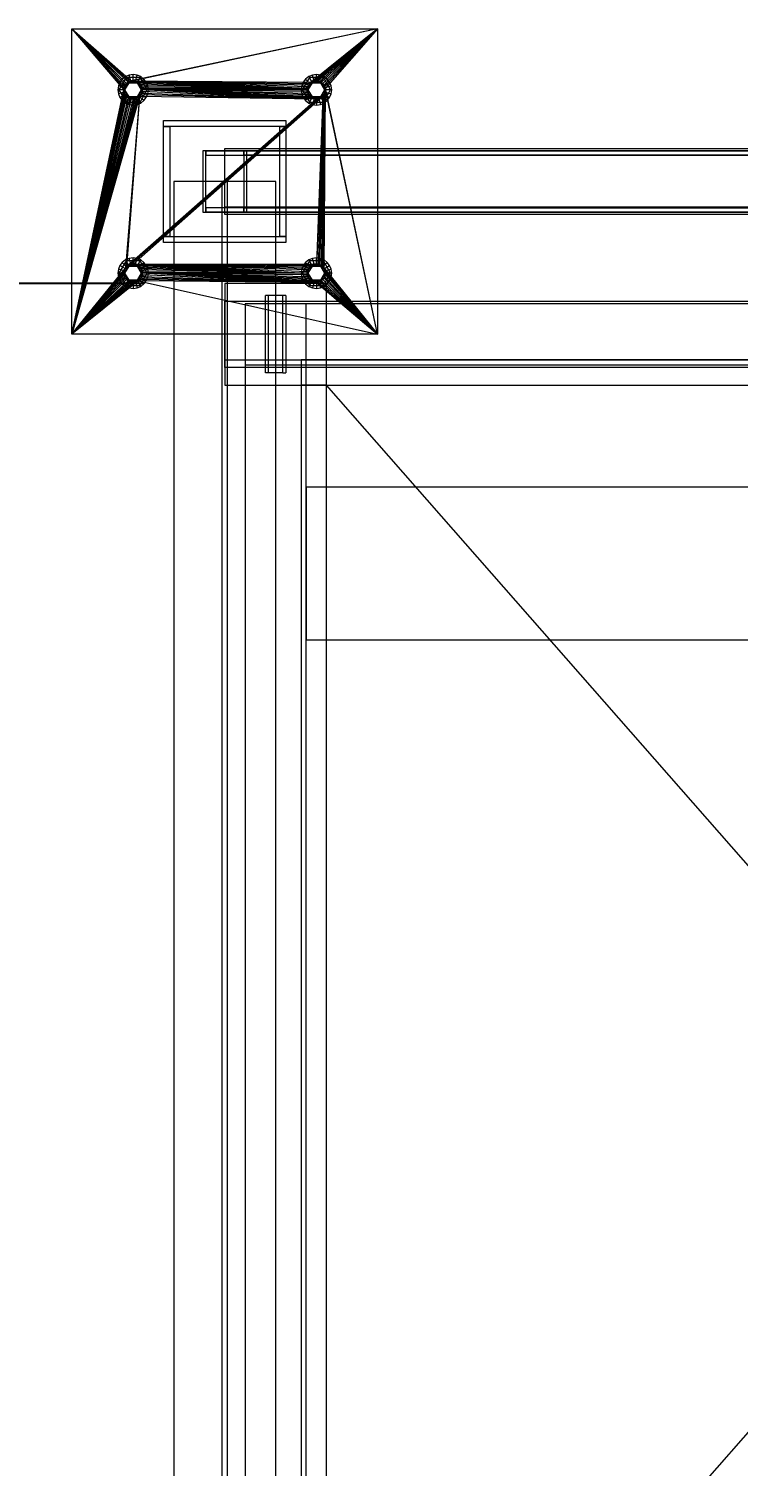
# Model space of a CAD drawing. Header units: millimetres. Extents: x -1970 to 34302, y -65268 to 6837.
# Drawn here: x 11377 to 12074, y -15412 to -14000 of the extents above; entities that cross this region are included whole.
import ezdxf

# ---------------------------------------------------------------- set-up
doc = ezdxf.new("R2010")
doc.units = ezdxf.units.MM
doc.layers.add('COTAS_O', color=1, linetype='Continuous', lineweight=0)
doc.layers.add('superior_dosificador', color=7, linetype='Continuous', lineweight=0)
doc.dimstyles.new('R19_100', dxfattribs={"dimtxt": 250, "dimasz": 150, "dimexe": 150, "dimexo": 80, "dimgap": 100, "dimtad": 1, "dimtih": 1, "dimtoh": 1, "dimdsep": 46, "dimcen": 0.09, "dimadec": 0, "dimazin": 0, "dimtfac": 1, "dimtdec": 4, "dimtofl": 0, "dimtmove": 0, "dimatfit": 3, "dimfxl": 1, "dimtolj": 1, "dimtzin": 0, "dimarcsym": 0})

# ---------------------------------------------------------------- blocks, each defined once
blk = doc.blocks.new('*D27')
at = {"layer": 'COTAS_O', "color": 0, "lineweight": -2, "transparency": 16777216}
for p, q in [((11489.5, -14250), (10719.5, -14250)), ((10869.5, -15800), (10869.5, -14400)), ((11489.5, -15950), (10719.5, -15950))]:
    blk.add_line(p, q, dxfattribs=at)
at = {"layer": 'COTAS_O', "color": 0, "transparency": 16777216}
for points in [[(10844.5, -14400), (10894.5, -14400), (10869.5, -14250)], [(10844.5, -15800), (10894.5, -15800), (10869.5, -15950)]]:
    blk.add_solid(points, dxfattribs=at)
at = {"layer": 'Defpoints', "color": 0, "transparency": 16777216}
for p in [(10869.5, -14250), (11569.5, -14250), (11569.5, -15950)]:
    blk.add_point(p, dxfattribs=at)

msp = doc.modelspace()

# ---------------------------------------------------------------- linework, layer by layer
at = {"layer": 'superior_dosificador'}
for p, q in [((11419.529, -14300), (11419.529, -14000)), ((11419.529, -14000), (11470.529, -14060)), ((11419.529, -14000), (11470.702, -14058.244)), ((11419.529, -14000), (11471.214, -14056.556)), ((11419.529, -14000), (11472.045, -14055)), ((11419.529, -14000), (11473.165, -14053.636)), ((11419.529, -14000), (11474.528, -14052.517)), ((11419.529, -14000), (11476.084, -14051.685)), ((11419.529, -14000), (11477.773, -14051.173)), ((11419.529, -14000), (11719.529, -14000)), ((11719.529, -14000), (11477.773, -14051.173)), ((11719.529, -14000), (11479.529, -14051)), ((11719.529, -14000), (11654.528, -14052.517)), ((11719.529, -14000), (11656.084, -14051.685)), ((11719.529, -14000), (11657.773, -14051.173)), ((11719.529, -14000), (11659.529, -14051)), ((11719.529, -14000), (11661.284, -14051.173)), ((11719.529, -14000), (11662.973, -14051.685)), ((11719.529, -14000), (11664.529, -14052.517)), ((11719.529, -14000), (11665.893, -14053.636)), ((11719.529, -14000), (11667.012, -14055)), ((11719.529, -14000), (11667.843, -14056.556)), ((11719.529, -14000), (11668.356, -14058.244)), ((11719.529, -14000), (11719.529, -14300)), ((11465.04, -14056.118), (11464.529, -14060)), ((11466.538, -14052.5), (11465.04, -14056.118)), ((11470.835, -14057.671), (11465.04, -14056.118)), ((11472.604, -14048.006), (11465.679, -14060)), ((11468.922, -14049.393), (11466.538, -14052.5)), ((11471.734, -14055.5), (11466.538, -14052.5)), ((11472.029, -14047.01), (11468.922, -14049.393)), ((11473.165, -14053.636), (11468.922, -14049.393)), ((11470.529, -14060), (11470.835, -14057.671)), ((11470.702, -14058.244), (11470.529, -14060)), ((11471.214, -14056.556), (11470.702, -14058.244)), ((11470.835, -14057.671), (11471.734, -14055.5)), ((11472.045, -14055), (11471.214, -14056.556)), ((11471.529, -14060), (11475.529, -14053.072)), ((11471.529, -14060), (11471.801, -14057.929)), ((11471.734, -14055.5), (11473.165, -14053.636)), ((11471.801, -14057.929), (11472.6, -14056)), ((11475.646, -14045.511), (11472.029, -14047.01)), ((11475.029, -14052.206), (11472.029, -14047.01)), ((11473.165, -14053.636), (11472.045, -14055)), ((11472.6, -14056), (11473.872, -14054.343)), ((11486.454, -14048.006), (11472.604, -14048.006)), ((11475.529, -14053.072), (11472.604, -14048.006)), ((11473.165, -14053.636), (11475.029, -14052.206)), ((11474.528, -14052.517), (11473.165, -14053.636)), ((11473.872, -14054.343), (11475.529, -14053.072)), ((11476.084, -14051.685), (11474.528, -14052.517)), ((11475.029, -14052.206), (11477.199, -14051.307)), ((11475.529, -14053.072), (11477.458, -14052.273)), ((11475.529, -14053.072), (11483.529, -14053.072)), ((11479.529, -14045), (11475.646, -14045.511)), ((11477.199, -14051.307), (11475.646, -14045.511)), ((11477.773, -14051.173), (11476.084, -14051.685)), ((11477.199, -14051.307), (11479.529, -14051)), ((11477.458, -14052.273), (11479.529, -14052)), ((11479.529, -14051), (11477.773, -14051.173)), ((11483.411, -14045.511), (11479.529, -14045)), ((11479.529, -14051), (11479.529, -14045)), ((11481.284, -14051.173), (11479.529, -14051)), ((11479.529, -14051), (11650.702, -14058.244)), ((11479.529, -14051), (11651.214, -14056.556)), ((11479.529, -14051), (11652.045, -14055)), ((11479.529, -14051), (11653.165, -14053.636)), ((11479.529, -14051), (11654.528, -14052.517)), ((11479.529, -14051), (11481.858, -14051.307)), ((11479.529, -14052), (11481.599, -14052.273)), ((11482.973, -14051.685), (11481.284, -14051.173)), ((11481.284, -14051.173), (11650.702, -14058.244)), ((11481.599, -14052.273), (11483.529, -14053.072)), ((11481.858, -14051.307), (11483.411, -14045.511)), ((11481.858, -14051.307), (11484.029, -14052.206)), ((11484.529, -14052.517), (11482.973, -14051.685)), ((11482.973, -14051.685), (11650.702, -14058.244)), ((11487.029, -14047.01), (11483.411, -14045.511)), ((11483.529, -14053.072), (11486.454, -14048.006)), ((11483.529, -14053.072), (11485.185, -14054.343)), ((11483.529, -14053.072), (11487.529, -14060)), ((11484.029, -14052.206), (11487.029, -14047.01)), ((11484.029, -14052.206), (11485.893, -14053.636)), ((11485.893, -14053.636), (11484.529, -14052.517)), ((11484.529, -14052.517), (11650.702, -14058.244)), ((11485.185, -14054.343), (11486.457, -14056)), ((11485.893, -14053.636), (11490.135, -14049.393)), ((11487.012, -14055), (11485.893, -14053.636)), ((11485.893, -14053.636), (11650.702, -14058.244)), ((11485.893, -14053.636), (11487.323, -14055.5)), ((11493.379, -14060), (11486.454, -14048.006)), ((11486.457, -14056), (11487.256, -14057.929)), ((11487.843, -14056.556), (11487.012, -14055)), ((11487.012, -14055), (11650.702, -14058.244)), ((11490.135, -14049.393), (11487.029, -14047.01)), ((11487.256, -14057.929), (11487.529, -14060)), ((11487.323, -14055.5), (11492.519, -14052.5)), ((11487.323, -14055.5), (11488.222, -14057.671)), ((11488.356, -14058.244), (11487.843, -14056.556)), ((11487.843, -14056.556), (11650.702, -14058.244)), ((11488.222, -14057.671), (11494.017, -14056.118)), ((11488.222, -14057.671), (11488.529, -14060)), ((11488.529, -14060), (11488.356, -14058.244)), ((11488.356, -14058.244), (11650.702, -14058.244)), ((11488.529, -14060), (11650.702, -14058.244)), ((11492.519, -14052.5), (11490.135, -14049.393)), ((11494.017, -14056.118), (11492.519, -14052.5)), ((11494.529, -14060), (11494.017, -14056.118)), ((11645.04, -14056.118), (11644.529, -14060)), ((11646.538, -14052.5), (11645.04, -14056.118)), ((11650.835, -14057.671), (11645.04, -14056.118)), ((11652.604, -14048.006), (11645.679, -14060)), ((11648.922, -14049.393), (11646.538, -14052.5)), ((11651.734, -14055.5), (11646.538, -14052.5)), ((11652.029, -14047.01), (11648.922, -14049.393)), ((11653.165, -14053.636), (11648.922, -14049.393)), ((11650.529, -14060), (11650.835, -14057.671)), ((11650.702, -14058.244), (11650.529, -14060)), ((11651.214, -14056.556), (11650.702, -14058.244)), ((11650.835, -14057.671), (11651.734, -14055.5)), ((11652.045, -14055), (11651.214, -14056.556)), ((11651.529, -14060), (11655.529, -14053.072)), ((11651.529, -14060), (11651.801, -14057.929)), ((11651.734, -14055.5), (11653.165, -14053.636)), ((11651.801, -14057.929), (11652.6, -14056)), ((11655.646, -14045.511), (11652.029, -14047.01)), ((11655.029, -14052.206), (11652.029, -14047.01)), ((11653.165, -14053.636), (11652.045, -14055)), ((11652.6, -14056), (11653.872, -14054.343)), ((11666.454, -14048.006), (11652.604, -14048.006)), ((11655.529, -14053.072), (11652.604, -14048.006)), ((11653.165, -14053.636), (11655.029, -14052.206)), ((11654.528, -14052.517), (11653.165, -14053.636)), ((11653.872, -14054.343), (11655.529, -14053.072)), ((11656.084, -14051.685), (11654.528, -14052.517)), ((11655.029, -14052.206), (11657.199, -14051.307)), ((11655.529, -14053.072), (11657.458, -14052.273)), ((11655.529, -14053.072), (11663.529, -14053.072)), ((11659.529, -14045), (11655.646, -14045.511)), ((11657.199, -14051.307), (11655.646, -14045.511)), ((11657.773, -14051.173), (11656.084, -14051.685)), ((11657.199, -14051.307), (11659.529, -14051)), ((11657.458, -14052.273), (11659.529, -14052)), ((11659.529, -14051), (11657.773, -14051.173)), ((11663.411, -14045.511), (11659.529, -14045)), ((11659.529, -14051), (11659.529, -14045)), ((11661.284, -14051.173), (11659.529, -14051)), ((11659.529, -14051), (11661.858, -14051.307)), ((11659.529, -14052), (11661.599, -14052.273)), ((11662.973, -14051.685), (11661.284, -14051.173)), ((11661.599, -14052.273), (11663.529, -14053.072)), ((11661.858, -14051.307), (11663.411, -14045.511)), ((11661.858, -14051.307), (11664.029, -14052.206)), ((11664.529, -14052.517), (11662.973, -14051.685)), ((11667.029, -14047.01), (11663.411, -14045.511)), ((11663.529, -14053.072), (11666.454, -14048.006)), ((11663.529, -14053.072), (11665.185, -14054.343)), ((11663.529, -14053.072), (11667.529, -14060)), ((11664.029, -14052.206), (11667.029, -14047.01)), ((11664.029, -14052.206), (11665.893, -14053.636)), ((11665.893, -14053.636), (11664.529, -14052.517)), ((11665.185, -14054.343), (11666.457, -14056)), ((11665.893, -14053.636), (11670.135, -14049.393)), ((11667.012, -14055), (11665.893, -14053.636)), ((11665.893, -14053.636), (11667.323, -14055.5)), ((11673.379, -14060), (11666.454, -14048.006)), ((11666.457, -14056), (11667.256, -14057.929)), ((11667.843, -14056.556), (11667.012, -14055)), ((11670.135, -14049.393), (11667.029, -14047.01)), ((11667.256, -14057.929), (11667.529, -14060)), ((11667.323, -14055.5), (11672.519, -14052.5)), ((11667.323, -14055.5), (11668.222, -14057.671)), ((11668.356, -14058.244), (11667.843, -14056.556)), ((11668.222, -14057.671), (11674.017, -14056.118)), ((11668.222, -14057.671), (11668.529, -14060)), ((11719.529, -14300), (11668.356, -14058.244)), ((11668.529, -14060), (11668.356, -14058.244)), ((11672.519, -14052.5), (11670.135, -14049.393)), ((11674.017, -14056.118), (11672.519, -14052.5)), ((11674.529, -14060), (11674.017, -14056.118)), ((11419.529, -14300), (11470.529, -14060)), ((11470.702, -14061.756), (11419.529, -14300)), ((11471.214, -14063.444), (11419.529, -14300)), ((11472.045, -14065), (11419.529, -14300)), ((11473.165, -14066.364), (11419.529, -14300)), ((11485.893, -14066.364), (11419.529, -14300)), ((11474.528, -14067.483), (11419.529, -14300)), ((11484.529, -14067.483), (11419.529, -14300)), ((11476.084, -14068.315), (11419.529, -14300)), ((11482.973, -14068.315), (11419.529, -14300)), ((11477.773, -14068.827), (11419.529, -14300)), ((11481.284, -14068.827), (11419.529, -14300)), ((11479.529, -14069), (11419.529, -14300)), ((11470.529, -14060), (11464.529, -14060)), ((11464.529, -14060), (11465.04, -14063.882)), ((11470.835, -14062.329), (11465.04, -14063.882)), ((11465.04, -14063.882), (11466.538, -14067.5)), ((11471.529, -14060), (11465.679, -14060)), ((11465.679, -14060), (11472.604, -14071.994)), ((11471.734, -14064.5), (11466.538, -14067.5)), ((11466.538, -14067.5), (11468.922, -14070.607)), ((11473.165, -14066.364), (11468.922, -14070.607)), ((11468.922, -14070.607), (11472.029, -14072.99)), ((11470.529, -14060), (11470.702, -14061.756)), ((11470.835, -14062.329), (11470.529, -14060)), ((11470.702, -14061.756), (11471.214, -14063.444)), ((11471.734, -14064.5), (11470.835, -14062.329)), ((11471.214, -14063.444), (11472.045, -14065)), ((11471.801, -14062.071), (11471.529, -14060)), ((11475.529, -14066.928), (11471.529, -14060)), ((11473.165, -14066.364), (11471.734, -14064.5)), ((11472.6, -14064), (11471.801, -14062.071)), ((11475.029, -14067.794), (11472.029, -14072.99)), ((11472.045, -14065), (11473.165, -14066.364)), ((11485.893, -14066.364), (11472.045, -14235)), ((11473.872, -14065.657), (11472.6, -14064)), ((11475.529, -14066.928), (11472.604, -14071.994)), ((11472.604, -14071.994), (11486.454, -14071.994)), ((11473.165, -14066.364), (11474.528, -14067.483)), ((11485.893, -14066.364), (11473.165, -14233.636)), ((11665.893, -14066.364), (11473.165, -14233.636)), ((11475.029, -14067.794), (11473.165, -14066.364)), ((11664.529, -14067.483), (11473.165, -14233.636)), ((11662.973, -14068.315), (11473.165, -14233.636)), ((11661.284, -14068.827), (11473.165, -14233.636)), ((11659.529, -14069), (11473.165, -14233.636)), ((11475.529, -14066.928), (11473.872, -14065.657)), ((11665.893, -14066.364), (11474.528, -14232.517)), ((11474.528, -14067.483), (11476.084, -14068.315)), ((11477.199, -14068.693), (11475.029, -14067.794)), ((11477.458, -14067.727), (11475.529, -14066.928)), ((11483.529, -14066.928), (11475.529, -14066.928)), ((11477.199, -14068.693), (11475.646, -14074.489)), ((11665.893, -14066.364), (11476.084, -14231.685)), ((11476.084, -14068.315), (11477.773, -14068.827)), ((11479.529, -14069), (11477.199, -14068.693)), ((11479.529, -14068), (11477.458, -14067.727)), ((11665.893, -14066.364), (11477.773, -14231.173)), ((11477.773, -14068.827), (11479.529, -14069)), ((11665.893, -14066.364), (11479.529, -14231)), ((11481.599, -14067.727), (11479.529, -14068)), ((11481.858, -14068.693), (11479.529, -14069)), ((11479.529, -14069), (11481.284, -14068.827)), ((11479.529, -14069), (11479.529, -14075)), ((11481.284, -14068.827), (11482.973, -14068.315)), ((11483.529, -14066.928), (11481.599, -14067.727)), ((11484.029, -14067.794), (11481.858, -14068.693)), ((11481.858, -14068.693), (11483.411, -14074.489)), ((11482.973, -14068.315), (11484.529, -14067.483)), ((11487.529, -14060), (11483.529, -14066.928)), ((11485.185, -14065.657), (11483.529, -14066.928)), ((11483.529, -14066.928), (11486.454, -14071.994)), ((11485.893, -14066.364), (11484.029, -14067.794)), ((11484.029, -14067.794), (11487.029, -14072.99)), ((11484.529, -14067.483), (11485.893, -14066.364)), ((11486.457, -14064), (11485.185, -14065.657)), ((11487.323, -14064.5), (11485.893, -14066.364)), ((11485.893, -14066.364), (11487.012, -14065)), ((11659.529, -14069), (11485.893, -14066.364)), ((11485.893, -14066.364), (11490.135, -14070.607)), ((11486.454, -14071.994), (11493.379, -14060)), ((11487.256, -14062.071), (11486.457, -14064)), ((11487.012, -14065), (11487.843, -14063.444)), ((11659.529, -14069), (11487.012, -14065)), ((11487.029, -14072.99), (11490.135, -14070.607)), ((11487.529, -14060), (11487.256, -14062.071)), ((11488.222, -14062.329), (11487.323, -14064.5)), ((11487.323, -14064.5), (11492.519, -14067.5)), ((11493.379, -14060), (11487.529, -14060)), ((11487.843, -14063.444), (11488.356, -14061.756)), ((11659.529, -14069), (11487.843, -14063.444)), ((11488.529, -14060), (11488.222, -14062.329)), ((11488.222, -14062.329), (11494.017, -14063.882)), ((11488.356, -14061.756), (11488.529, -14060)), ((11659.529, -14069), (11488.356, -14061.756)), ((11650.529, -14060), (11488.529, -14060)), ((11650.702, -14061.756), (11488.529, -14060)), ((11651.214, -14063.444), (11488.529, -14060)), ((11652.045, -14065), (11488.529, -14060)), ((11653.165, -14066.364), (11488.529, -14060)), ((11654.528, -14067.483), (11488.529, -14060)), ((11656.084, -14068.315), (11488.529, -14060)), ((11657.773, -14068.827), (11488.529, -14060)), ((11659.529, -14069), (11488.529, -14060)), ((11494.529, -14060), (11488.529, -14060)), ((11490.135, -14070.607), (11492.519, -14067.5)), ((11492.519, -14067.5), (11494.017, -14063.882)), ((11494.017, -14063.882), (11494.529, -14060)), ((11650.529, -14060), (11644.529, -14060)), ((11644.529, -14060), (11645.04, -14063.882)), ((11650.835, -14062.329), (11645.04, -14063.882)), ((11645.04, -14063.882), (11646.538, -14067.5)), ((11651.529, -14060), (11645.679, -14060)), ((11645.679, -14060), (11652.604, -14071.994)), ((11651.734, -14064.5), (11646.538, -14067.5)), ((11646.538, -14067.5), (11648.922, -14070.607)), ((11653.165, -14066.364), (11648.922, -14070.607)), ((11648.922, -14070.607), (11652.029, -14072.99)), ((11650.529, -14060), (11650.702, -14061.756)), ((11650.835, -14062.329), (11650.529, -14060)), ((11650.702, -14061.756), (11651.214, -14063.444)), ((11651.734, -14064.5), (11650.835, -14062.329)), ((11651.214, -14063.444), (11652.045, -14065)), ((11651.801, -14062.071), (11651.529, -14060)), ((11655.529, -14066.928), (11651.529, -14060)), ((11653.165, -14066.364), (11651.734, -14064.5)), ((11652.6, -14064), (11651.801, -14062.071)), ((11655.029, -14067.794), (11652.029, -14072.99)), ((11652.045, -14065), (11653.165, -14066.364)), ((11653.872, -14065.657), (11652.6, -14064)), ((11655.529, -14066.928), (11652.604, -14071.994)), ((11652.604, -14071.994), (11666.454, -14071.994)), ((11653.165, -14066.364), (11654.528, -14067.483)), ((11655.029, -14067.794), (11653.165, -14066.364)), ((11655.529, -14066.928), (11653.872, -14065.657)), ((11654.528, -14067.483), (11656.084, -14068.315)), ((11657.199, -14068.693), (11655.029, -14067.794)), ((11657.458, -14067.727), (11655.529, -14066.928)), ((11663.529, -14066.928), (11655.529, -14066.928)), ((11657.199, -14068.693), (11655.646, -14074.489)), ((11656.084, -14068.315), (11657.773, -14068.827)), ((11659.529, -14069), (11657.199, -14068.693)), ((11659.529, -14068), (11657.458, -14067.727)), ((11657.773, -14068.827), (11659.529, -14069)), ((11668.529, -14060), (11659.529, -14231)), ((11668.356, -14061.756), (11659.529, -14231)), ((11667.843, -14063.444), (11659.529, -14231)), ((11667.012, -14065), (11659.529, -14231)), ((11665.893, -14066.364), (11659.529, -14231)), ((11661.599, -14067.727), (11659.529, -14068)), ((11661.858, -14068.693), (11659.529, -14069)), ((11659.529, -14069), (11661.284, -14068.827)), ((11659.529, -14069), (11659.529, -14075)), ((11668.529, -14060), (11661.284, -14231.173)), ((11661.284, -14068.827), (11662.973, -14068.315)), ((11663.529, -14066.928), (11661.599, -14067.727)), ((11664.029, -14067.794), (11661.858, -14068.693)), ((11661.858, -14068.693), (11663.411, -14074.489)), ((11662.973, -14231.685), (11668.529, -14060)), ((11662.973, -14068.315), (11664.529, -14067.483)), ((11667.529, -14060), (11663.529, -14066.928)), ((11665.185, -14065.657), (11663.529, -14066.928)), ((11663.529, -14066.928), (11666.454, -14071.994)), ((11665.893, -14066.364), (11664.029, -14067.794)), ((11664.029, -14067.794), (11667.029, -14072.99)), ((11664.529, -14232.517), (11668.529, -14060)), ((11664.529, -14067.483), (11665.893, -14066.364)), ((11666.457, -14064), (11665.185, -14065.657)), ((11665.893, -14233.636), (11668.529, -14060)), ((11667.323, -14064.5), (11665.893, -14066.364)), ((11665.893, -14066.364), (11667.012, -14065)), ((11665.893, -14066.364), (11670.135, -14070.607)), ((11666.454, -14071.994), (11673.379, -14060)), ((11667.256, -14062.071), (11666.457, -14064)), ((11667.012, -14235), (11668.529, -14060)), ((11667.012, -14065), (11667.843, -14063.444)), ((11667.029, -14072.99), (11670.135, -14070.607)), ((11667.529, -14060), (11667.256, -14062.071)), ((11668.222, -14062.329), (11667.323, -14064.5)), ((11667.323, -14064.5), (11672.519, -14067.5)), ((11673.379, -14060), (11667.529, -14060)), ((11667.843, -14063.444), (11668.356, -14061.756)), ((11668.529, -14060), (11668.222, -14062.329)), ((11668.222, -14062.329), (11674.017, -14063.882)), ((11668.356, -14061.756), (11668.529, -14060)), ((11719.529, -14300), (11668.529, -14060)), ((11674.529, -14060), (11668.529, -14060)), ((11670.135, -14070.607), (11672.519, -14067.5)), ((11672.519, -14067.5), (11674.017, -14063.882)), ((11674.017, -14063.882), (11674.529, -14060)), ((11472.029, -14072.99), (11475.646, -14074.489)), ((11475.646, -14074.489), (11479.529, -14075)), ((11479.529, -14075), (11483.411, -14074.489)), ((11483.411, -14074.489), (11487.029, -14072.99)), ((11652.029, -14072.99), (11655.646, -14074.489)), ((11655.646, -14074.489), (11659.529, -14075)), ((11659.529, -14075), (11663.411, -14074.489)), ((11663.411, -14074.489), (11667.029, -14072.99)), ((11509.529, -14096), (11509.529, -14090)), ((11509.529, -14090), (11629.529, -14090)), ((11629.529, -14096), (11509.529, -14096)), ((11509.529, -14204), (11509.529, -14096)), ((11509.529, -14096), (11515.529, -14096)), ((11515.529, -14096), (11515.529, -14204)), ((11623.529, -14204), (11623.529, -14096)), ((11623.529, -14096), (11629.529, -14096)), ((11629.529, -14090), (11629.529, -14096)), ((11629.529, -14096), (11629.529, -14204)), ((13248.01, -14120), (11548.01, -14120)), ((11548.01, -14120), (11548.01, -14180)), ((11550.879, -14120), (11548.01, -14120)), ((11550.879, -14180), (11550.879, -14120)), ((11550.879, -14120), (13250.879, -14120)), ((11550.879, -14120), (11550.879, -14124)), ((11588.178, -14120), (11550.879, -14120)), ((11550.879, -14124), (13250.879, -14124)), ((11550.879, -14124), (11588.178, -14124)), ((11569.529, -14182.5), (11569.529, -14117.5)), ((11569.529, -14117.5), (13269.529, -14117.5)), ((13288.178, -14120), (11588.178, -14120)), ((11588.178, -14120), (11588.178, -14180)), ((11591.047, -14120), (11588.178, -14120)), ((11588.178, -14124), (11588.178, -14120)), ((13288.178, -14124), (11588.178, -14124)), ((11591.047, -14180), (11591.047, -14120)), ((11591.047, -14120), (13291.047, -14120)), ((11619.529, -14150), (11519.529, -14150)), ((11519.529, -14150), (11519.529, -16050)), ((11572.329, -14150), (11566.729, -14150)), ((11566.729, -14150), (11566.729, -16050)), ((11572.329, -16050), (11572.329, -14150)), ((11619.529, -16050), (11619.529, -14150)), ((11548.01, -14180), (13248.01, -14180)), ((11548.01, -14180), (11550.879, -14180)), ((13250.879, -14176), (11550.879, -14176)), ((11550.879, -14176), (11550.879, -14180)), ((11588.178, -14176), (11550.879, -14176)), ((13250.879, -14180), (11550.879, -14180)), ((11550.879, -14180), (11588.178, -14180)), ((11569.529, -14182.5), (11569.529, -14175)), ((11569.529, -14175), (13269.529, -14175)), ((13269.529, -14182.5), (11569.529, -14182.5)), ((11588.178, -14180), (11588.178, -14176)), ((11588.178, -14176), (13288.178, -14176)), ((11588.178, -14180), (13288.178, -14180)), ((11588.178, -14180), (11591.047, -14180)), ((13291.047, -14180), (11591.047, -14180)), ((11509.529, -14210), (11509.529, -14204)), ((11509.529, -14204), (11629.529, -14204)), ((11515.529, -14204), (11509.529, -14204)), ((11629.529, -14210), (11509.529, -14210)), ((11629.529, -14204), (11623.529, -14204)), ((11629.529, -14204), (11629.529, -14210)), ((11472.029, -14227.01), (11468.922, -14229.393)), ((11475.646, -14225.511), (11472.029, -14227.01)), ((11475.029, -14232.206), (11472.029, -14227.01)), ((11479.529, -14225), (11475.646, -14225.511)), ((11477.199, -14231.307), (11475.646, -14225.511)), ((11483.411, -14225.511), (11479.529, -14225)), ((11479.529, -14231), (11479.529, -14225)), ((11481.858, -14231.307), (11483.411, -14225.511)), ((11487.029, -14227.01), (11483.411, -14225.511)), ((11484.029, -14232.206), (11487.029, -14227.01)), ((11490.135, -14229.393), (11487.029, -14227.01)), ((11652.029, -14227.01), (11648.922, -14229.393)), ((11655.646, -14225.511), (11652.029, -14227.01)), ((11655.029, -14232.206), (11652.029, -14227.01)), ((11659.529, -14225), (11655.646, -14225.511)), ((11657.199, -14231.307), (11655.646, -14225.511)), ((11663.411, -14225.511), (11659.529, -14225)), ((11659.529, -14231), (11659.529, -14225)), ((11661.858, -14231.307), (11663.411, -14225.511)), ((11667.029, -14227.01), (11663.411, -14225.511)), ((11664.029, -14232.206), (11667.029, -14227.01)), ((11670.135, -14229.393), (11667.029, -14227.01)), ((11419.529, -14300), (11472.045, -14235)), ((11419.529, -14300), (11471.214, -14236.556)), ((11419.529, -14300), (11470.702, -14238.244)), ((11470.529, -14240), (11419.529, -14300)), ((11470.702, -14241.756), (11419.529, -14300)), ((11465.04, -14236.118), (11464.529, -14240)), ((11470.529, -14240), (11464.529, -14240)), ((11464.529, -14240), (11465.04, -14243.882)), ((11466.538, -14232.5), (11465.04, -14236.118)), ((11470.835, -14237.671), (11465.04, -14236.118)), ((11472.604, -14228.006), (11465.679, -14240)), ((11471.529, -14240), (11465.679, -14240)), ((11465.679, -14240), (11472.604, -14251.994)), ((11468.922, -14229.393), (11466.538, -14232.5)), ((11471.734, -14235.5), (11466.538, -14232.5)), ((11473.165, -14233.636), (11468.922, -14229.393)), ((11470.529, -14240), (11470.835, -14237.671)), ((11470.702, -14238.244), (11470.529, -14240)), ((11470.529, -14240), (11470.702, -14241.756)), ((11470.835, -14242.329), (11470.529, -14240)), ((11471.214, -14236.556), (11470.702, -14238.244)), ((11470.702, -14241.756), (11471.214, -14243.444)), ((11470.835, -14237.671), (11471.734, -14235.5)), ((11472.045, -14235), (11471.214, -14236.556)), ((11471.529, -14240), (11475.529, -14233.072)), ((11471.529, -14240), (11471.801, -14237.929)), ((11471.801, -14242.071), (11471.529, -14240)), ((11475.529, -14246.928), (11471.529, -14240)), ((11471.734, -14235.5), (11473.165, -14233.636)), ((11471.801, -14237.929), (11472.6, -14236)), ((11473.165, -14233.636), (11472.045, -14235)), ((11472.6, -14236), (11473.872, -14234.343)), ((11486.454, -14228.006), (11472.604, -14228.006)), ((11475.529, -14233.072), (11472.604, -14228.006)), ((11473.165, -14233.636), (11475.029, -14232.206)), ((11474.528, -14232.517), (11473.165, -14233.636)), ((11473.872, -14234.343), (11475.529, -14233.072)), ((11476.084, -14231.685), (11474.528, -14232.517)), ((11475.029, -14232.206), (11477.199, -14231.307)), ((11475.529, -14233.072), (11477.458, -14232.273)), ((11475.529, -14233.072), (11483.529, -14233.072)), ((11477.773, -14231.173), (11476.084, -14231.685)), ((11477.199, -14231.307), (11479.529, -14231)), ((11477.458, -14232.273), (11479.529, -14232)), ((11479.529, -14231), (11477.773, -14231.173)), ((11481.284, -14231.173), (11479.529, -14231)), ((11479.529, -14231), (11650.529, -14240)), ((11479.529, -14231), (11650.702, -14238.244)), ((11479.529, -14231), (11651.214, -14236.556)), ((11479.529, -14231), (11652.045, -14235)), ((11479.529, -14231), (11653.165, -14233.636)), ((11479.529, -14231), (11654.528, -14232.517)), ((11479.529, -14231), (11656.084, -14231.685)), ((11479.529, -14231), (11657.773, -14231.173)), ((11479.529, -14231), (11659.529, -14231)), ((11479.529, -14231), (11481.858, -14231.307)), ((11479.529, -14232), (11481.599, -14232.273)), ((11482.973, -14231.685), (11481.284, -14231.173)), ((11481.284, -14231.173), (11650.529, -14240)), ((11481.599, -14232.273), (11483.529, -14233.072)), ((11481.858, -14231.307), (11484.029, -14232.206)), ((11484.529, -14232.517), (11482.973, -14231.685)), ((11482.973, -14231.685), (11650.529, -14240)), ((11483.529, -14233.072), (11486.454, -14228.006)), ((11483.529, -14233.072), (11485.185, -14234.343)), ((11483.529, -14233.072), (11487.529, -14240)), ((11487.529, -14240), (11483.529, -14246.928)), ((11484.029, -14232.206), (11485.893, -14233.636)), ((11485.893, -14233.636), (11484.529, -14232.517)), ((11484.529, -14232.517), (11650.529, -14240)), ((11485.185, -14234.343), (11486.457, -14236)), ((11485.893, -14233.636), (11490.135, -14229.393)), ((11487.012, -14235), (11485.893, -14233.636)), ((11485.893, -14233.636), (11650.529, -14240)), ((11485.893, -14233.636), (11487.323, -14235.5)), ((11493.379, -14240), (11486.454, -14228.006)), ((11486.454, -14251.994), (11493.379, -14240)), ((11486.457, -14236), (11487.256, -14237.929)), ((11487.843, -14236.556), (11487.012, -14235)), ((11487.012, -14235), (11650.529, -14240)), ((11487.256, -14237.929), (11487.529, -14240)), ((11487.529, -14240), (11487.256, -14242.071)), ((11487.323, -14235.5), (11492.519, -14232.5)), ((11487.323, -14235.5), (11488.222, -14237.671)), ((11493.379, -14240), (11487.529, -14240)), ((11488.356, -14238.244), (11487.843, -14236.556)), ((11487.843, -14236.556), (11650.529, -14240)), ((11487.843, -14243.444), (11488.356, -14241.756)), ((11488.222, -14237.671), (11494.017, -14236.118)), ((11488.222, -14237.671), (11488.529, -14240)), ((11488.529, -14240), (11488.222, -14242.329)), ((11488.529, -14240), (11488.356, -14238.244)), ((11488.356, -14238.244), (11650.529, -14240)), ((11488.356, -14241.756), (11488.529, -14240)), ((11659.529, -14249), (11488.356, -14241.756)), ((11650.529, -14240), (11488.529, -14240)), ((11650.702, -14241.756), (11488.529, -14240)), ((11651.214, -14243.444), (11488.529, -14240)), ((11652.045, -14245), (11488.529, -14240)), ((11653.165, -14246.364), (11488.529, -14240)), ((11654.528, -14247.483), (11488.529, -14240)), ((11656.084, -14248.315), (11488.529, -14240)), ((11657.773, -14248.827), (11488.529, -14240)), ((11659.529, -14249), (11488.529, -14240)), ((11494.529, -14240), (11488.529, -14240)), ((11492.519, -14232.5), (11490.135, -14229.393)), ((11494.017, -14236.118), (11492.519, -14232.5)), ((11494.529, -14240), (11494.017, -14236.118)), ((11494.017, -14243.882), (11494.529, -14240)), ((11645.04, -14236.118), (11644.529, -14240)), ((11650.529, -14240), (11644.529, -14240)), ((11644.529, -14240), (11645.04, -14243.882)), ((11646.538, -14232.5), (11645.04, -14236.118)), ((11650.835, -14237.671), (11645.04, -14236.118)), ((11652.604, -14228.006), (11645.679, -14240)), ((11651.529, -14240), (11645.679, -14240)), ((11645.679, -14240), (11652.604, -14251.994)), ((11648.922, -14229.393), (11646.538, -14232.5)), ((11651.734, -14235.5), (11646.538, -14232.5)), ((11653.165, -14233.636), (11648.922, -14229.393)), ((11650.529, -14240), (11650.835, -14237.671)), ((11650.702, -14238.244), (11650.529, -14240)), ((11650.529, -14240), (11650.702, -14241.756)), ((11650.835, -14242.329), (11650.529, -14240)), ((11651.214, -14236.556), (11650.702, -14238.244)), ((11650.702, -14241.756), (11651.214, -14243.444)), ((11650.835, -14237.671), (11651.734, -14235.5)), ((11652.045, -14235), (11651.214, -14236.556)), ((11651.529, -14240), (11655.529, -14233.072)), ((11651.529, -14240), (11651.801, -14237.929)), ((11651.801, -14242.071), (11651.529, -14240)), ((11655.529, -14246.928), (11651.529, -14240)), ((11651.734, -14235.5), (11653.165, -14233.636)), ((11651.801, -14237.929), (11652.6, -14236)), ((11653.165, -14233.636), (11652.045, -14235)), ((11652.6, -14236), (11653.872, -14234.343)), ((11666.454, -14228.006), (11652.604, -14228.006)), ((11655.529, -14233.072), (11652.604, -14228.006)), ((11653.165, -14233.636), (11655.029, -14232.206)), ((11654.528, -14232.517), (11653.165, -14233.636)), ((11653.872, -14234.343), (11655.529, -14233.072)), ((11656.084, -14231.685), (11654.528, -14232.517)), ((11655.029, -14232.206), (11657.199, -14231.307)), ((11655.529, -14233.072), (11657.458, -14232.273)), ((11655.529, -14233.072), (11663.529, -14233.072)), ((11657.773, -14231.173), (11656.084, -14231.685)), ((11657.199, -14231.307), (11659.529, -14231)), ((11657.458, -14232.273), (11659.529, -14232)), ((11659.529, -14231), (11657.773, -14231.173)), ((11661.284, -14231.173), (11659.529, -14231)), ((11659.529, -14231), (11661.858, -14231.307)), ((11659.529, -14232), (11661.599, -14232.273)), ((11662.973, -14231.685), (11661.284, -14231.173)), ((11661.599, -14232.273), (11663.529, -14233.072)), ((11661.858, -14231.307), (11664.029, -14232.206)), ((11664.529, -14232.517), (11662.973, -14231.685)), ((11663.529, -14233.072), (11666.454, -14228.006)), ((11663.529, -14233.072), (11665.185, -14234.343)), ((11663.529, -14233.072), (11667.529, -14240)), ((11667.529, -14240), (11663.529, -14246.928)), ((11664.029, -14232.206), (11665.893, -14233.636)), ((11665.893, -14233.636), (11664.529, -14232.517)), ((11665.185, -14234.343), (11666.457, -14236)), ((11665.893, -14233.636), (11670.135, -14229.393)), ((11667.012, -14235), (11665.893, -14233.636)), ((11665.893, -14233.636), (11667.323, -14235.5)), ((11673.379, -14240), (11666.454, -14228.006)), ((11666.454, -14251.994), (11673.379, -14240)), ((11666.457, -14236), (11667.256, -14237.929)), ((11667.843, -14236.556), (11667.012, -14235)), ((11667.012, -14235), (11719.529, -14300)), ((11667.256, -14237.929), (11667.529, -14240)), ((11667.529, -14240), (11667.256, -14242.071)), ((11667.323, -14235.5), (11672.519, -14232.5)), ((11667.323, -14235.5), (11668.222, -14237.671)), ((11673.379, -14240), (11667.529, -14240)), ((11668.356, -14238.244), (11667.843, -14236.556)), ((11667.843, -14236.556), (11719.529, -14300)), ((11667.843, -14243.444), (11668.356, -14241.756)), ((11668.222, -14237.671), (11674.017, -14236.118)), ((11668.222, -14237.671), (11668.529, -14240)), ((11668.529, -14240), (11668.222, -14242.329)), ((11668.529, -14240), (11668.356, -14238.244)), ((11668.356, -14238.244), (11719.529, -14300)), ((11668.356, -14241.756), (11668.529, -14240)), ((11668.356, -14241.756), (11719.529, -14300)), ((11668.529, -14240), (11719.529, -14300)), ((11674.529, -14240), (11668.529, -14240)), ((11672.519, -14232.5), (11670.135, -14229.393)), ((11674.017, -14236.118), (11672.519, -14232.5)), ((11674.529, -14240), (11674.017, -14236.118)), ((11674.017, -14243.882), (11674.529, -14240)), ((11471.214, -14243.444), (11419.529, -14300)), ((11472.045, -14245), (11419.529, -14300)), ((11473.165, -14246.364), (11419.529, -14300)), ((11474.528, -14247.483), (11419.529, -14300)), ((11484.529, -14247.483), (11419.529, -14300)), ((11476.084, -14248.315), (11419.529, -14300)), ((11482.973, -14248.315), (11419.529, -14300)), ((11477.773, -14248.827), (11419.529, -14300)), ((11481.284, -14248.827), (11419.529, -14300)), ((11479.529, -14249), (11419.529, -14300)), ((11470.835, -14242.329), (11465.04, -14243.882)), ((11465.04, -14243.882), (11466.538, -14247.5)), ((11471.734, -14244.5), (11466.538, -14247.5)), ((11466.538, -14247.5), (11468.922, -14250.607)), ((11473.165, -14246.364), (11468.922, -14250.607)), ((11468.922, -14250.607), (11472.029, -14252.99)), ((11471.734, -14244.5), (11470.835, -14242.329)), ((11471.214, -14243.444), (11472.045, -14245)), ((11473.165, -14246.364), (11471.734, -14244.5)), ((11472.6, -14244), (11471.801, -14242.071)), ((11475.029, -14247.794), (11472.029, -14252.99)), ((11472.029, -14252.99), (11475.646, -14254.489)), ((11472.045, -14245), (11473.165, -14246.364)), ((11473.872, -14245.657), (11472.6, -14244)), ((11475.529, -14246.928), (11472.604, -14251.994)), ((11472.604, -14251.994), (11486.454, -14251.994)), ((11473.165, -14246.364), (11474.528, -14247.483)), ((11475.029, -14247.794), (11473.165, -14246.364)), ((11475.529, -14246.928), (11473.872, -14245.657)), ((11474.528, -14247.483), (11476.084, -14248.315)), ((11477.199, -14248.693), (11475.029, -14247.794)), ((11477.458, -14247.727), (11475.529, -14246.928)), ((11483.529, -14246.928), (11475.529, -14246.928)), ((11477.199, -14248.693), (11475.646, -14254.489)), ((11475.646, -14254.489), (11479.529, -14255)), ((11476.084, -14248.315), (11477.773, -14248.827)), ((11479.529, -14249), (11477.199, -14248.693)), ((11479.529, -14248), (11477.458, -14247.727)), ((11477.773, -14248.827), (11479.529, -14249)), ((11481.599, -14247.727), (11479.529, -14248)), ((11481.858, -14248.693), (11479.529, -14249)), ((11479.529, -14249), (11481.284, -14248.827)), ((11479.529, -14249), (11479.529, -14255)), ((11479.529, -14255), (11483.411, -14254.489)), ((11481.284, -14248.827), (11482.973, -14248.315)), ((11483.529, -14246.928), (11481.599, -14247.727)), ((11484.029, -14247.794), (11481.858, -14248.693)), ((11481.858, -14248.693), (11483.411, -14254.489)), ((11482.973, -14248.315), (11484.529, -14247.483)), ((11483.411, -14254.489), (11487.029, -14252.99)), ((11485.185, -14245.657), (11483.529, -14246.928)), ((11483.529, -14246.928), (11486.454, -14251.994)), ((11485.893, -14246.364), (11484.029, -14247.794)), ((11484.029, -14247.794), (11487.029, -14252.99)), ((11484.529, -14247.483), (11485.893, -14246.364)), ((11484.529, -14247.483), (11719.529, -14300)), ((11659.529, -14249), (11484.529, -14247.483)), ((11486.457, -14244), (11485.185, -14245.657)), ((11487.323, -14244.5), (11485.893, -14246.364)), ((11485.893, -14246.364), (11487.012, -14245)), ((11659.529, -14249), (11485.893, -14246.364)), ((11485.893, -14246.364), (11490.135, -14250.607)), ((11487.256, -14242.071), (11486.457, -14244)), ((11487.012, -14245), (11487.843, -14243.444)), ((11659.529, -14249), (11487.012, -14245)), ((11487.029, -14252.99), (11490.135, -14250.607)), ((11488.222, -14242.329), (11487.323, -14244.5)), ((11487.323, -14244.5), (11492.519, -14247.5)), ((11659.529, -14249), (11487.843, -14243.444)), ((11488.222, -14242.329), (11494.017, -14243.882)), ((11490.135, -14250.607), (11492.519, -14247.5)), ((11492.519, -14247.5), (11494.017, -14243.882)), ((11669.529, -14250), (11569.529, -14250)), ((11569.529, -14250), (11569.529, -14350)), ((11650.835, -14242.329), (11645.04, -14243.882)), ((11645.04, -14243.882), (11646.538, -14247.5)), ((11651.734, -14244.5), (11646.538, -14247.5)), ((11646.538, -14247.5), (11648.922, -14250.607)), ((11653.165, -14246.364), (11648.922, -14250.607)), ((11648.922, -14250.607), (11652.029, -14252.99)), ((11651.734, -14244.5), (11650.835, -14242.329)), ((11651.214, -14243.444), (11652.045, -14245)), ((11653.165, -14246.364), (11651.734, -14244.5)), ((11652.6, -14244), (11651.801, -14242.071)), ((11655.029, -14247.794), (11652.029, -14252.99)), ((11652.029, -14252.99), (11655.646, -14254.489)), ((11652.045, -14245), (11653.165, -14246.364)), ((11653.872, -14245.657), (11652.6, -14244)), ((11655.529, -14246.928), (11652.604, -14251.994)), ((11652.604, -14251.994), (11666.454, -14251.994)), ((11653.165, -14246.364), (11654.528, -14247.483)), ((11655.029, -14247.794), (11653.165, -14246.364)), ((11655.529, -14246.928), (11653.872, -14245.657)), ((11654.528, -14247.483), (11656.084, -14248.315)), ((11657.199, -14248.693), (11655.029, -14247.794)), ((11657.458, -14247.727), (11655.529, -14246.928)), ((11663.529, -14246.928), (11655.529, -14246.928)), ((11657.199, -14248.693), (11655.646, -14254.489)), ((11655.646, -14254.489), (11659.529, -14255)), ((11656.084, -14248.315), (11657.773, -14248.827)), ((11659.529, -14249), (11657.199, -14248.693)), ((11659.529, -14248), (11657.458, -14247.727)), ((11657.773, -14248.827), (11659.529, -14249)), ((11661.599, -14247.727), (11659.529, -14248)), ((11661.858, -14248.693), (11659.529, -14249)), ((11659.529, -14249), (11661.284, -14248.827)), ((11659.529, -14249), (11719.529, -14300)), ((11659.529, -14249), (11659.529, -14255)), ((11659.529, -14255), (11663.411, -14254.489)), ((11661.284, -14248.827), (11662.973, -14248.315)), ((11661.284, -14248.827), (11719.529, -14300)), ((11663.529, -14246.928), (11661.599, -14247.727)), ((11664.029, -14247.794), (11661.858, -14248.693)), ((11661.858, -14248.693), (11663.411, -14254.489)), ((11662.973, -14248.315), (11664.529, -14247.483)), ((11662.973, -14248.315), (11719.529, -14300)), ((11663.411, -14254.489), (11667.029, -14252.99)), ((11665.185, -14245.657), (11663.529, -14246.928)), ((11663.529, -14246.928), (11666.454, -14251.994)), ((11665.893, -14246.364), (11664.029, -14247.794)), ((11664.029, -14247.794), (11667.029, -14252.99)), ((11664.529, -14247.483), (11665.893, -14246.364)), ((11664.529, -14247.483), (11719.529, -14300)), ((11666.457, -14244), (11665.185, -14245.657)), ((11667.323, -14244.5), (11665.893, -14246.364)), ((11665.893, -14246.364), (11667.012, -14245)), ((11665.893, -14246.364), (11719.529, -14300)), ((11665.893, -14246.364), (11670.135, -14250.607)), ((11667.256, -14242.071), (11666.457, -14244)), ((11667.012, -14245), (11667.843, -14243.444)), ((11667.012, -14245), (11719.529, -14300)), ((11667.029, -14252.99), (11670.135, -14250.607)), ((11668.222, -14242.329), (11667.323, -14244.5)), ((11667.323, -14244.5), (11672.519, -14247.5)), ((11667.843, -14243.444), (11719.529, -14300)), ((11668.222, -14242.329), (11674.017, -14243.882)), ((11669.529, -14350), (11669.529, -14250)), ((11670.135, -14250.607), (11672.519, -14247.5)), ((11672.519, -14247.5), (11674.017, -14243.882)), ((11569.529, -14332.5), (11569.529, -14267.5)), ((11569.529, -14267.5), (13269.529, -14267.5)), ((11649.529, -14270), (11589.529, -14270)), ((11589.529, -14270), (11589.529, -14330)), ((11612.457, -14262), (11609.529, -14262)), ((11609.529, -14338), (11609.529, -14262)), ((11619.529, -14262), (11612.457, -14262)), ((11612.457, -14338), (11612.457, -14262)), ((11626.6, -14262), (11619.529, -14262)), ((11619.529, -14338), (11619.529, -14262)), ((11629.529, -14262), (11626.6, -14262)), ((11626.6, -14338), (11626.6, -14262)), ((11629.529, -14262), (11629.529, -14338)), ((11649.529, -14330), (11649.529, -14270)), ((13189.529, -14270), (11649.529, -14270)), ((11719.529, -14300), (11419.529, -14300)), ((11569.529, -14332.5), (11569.529, -14325)), ((11569.529, -14325), (13269.529, -14325)), ((13194.529, -14325), (11644.529, -14325)), ((11644.529, -14325), (11644.529, -14350)), ((13269.529, -14332.5), (11569.529, -14332.5)), ((11589.529, -14330), (11649.529, -14330)), ((11589.529, -14330), (11589.529, -15870)), ((11612.457, -14338), (11609.529, -14338)), ((11619.529, -14338), (11612.457, -14338)), ((11626.6, -14338), (11619.529, -14338)), ((11626.6, -14338), (11629.529, -14338)), ((11649.529, -14330), (13189.529, -14330)), ((11649.529, -15870), (11649.529, -14330)), ((11569.529, -14350), (11669.529, -14350)), ((11644.529, -14350), (13194.529, -14350)), ((11669.529, -14350), (11644.529, -14350)), ((11644.529, -14350), (11644.529, -15850)), ((12169.529, -14920), (11669.529, -14350)), ((11669.529, -14350), (13169.529, -14350)), ((11669.529, -15850), (11669.529, -14350)), ((13189.529, -14450), (11649.529, -14450)), ((11649.529, -14450), (11649.529, -14600)), ((11649.529, -14600), (13189.529, -14600)), ((11669.529, -15850), (12169.529, -15280))]:
    msp.add_line(p, q, dxfattribs=at)

# ---------------------------------------------------------------- dimensions: what is measured, and where the dimension line sits
at = {"layer": 'COTAS_O'}
dim = msp.add_aligned_dim(p1=(11569.529, -15950), p2=(11569.529, -14250), distance=700, text='<> O', dimstyle='R19_100', dxfattribs=at)
dim.commit()
dim.dimension.update_dxf_attribs({"geometry": '*D27', "text_midpoint": (10869.529, -15100)})

doc.saveas('drawing.dxf')
